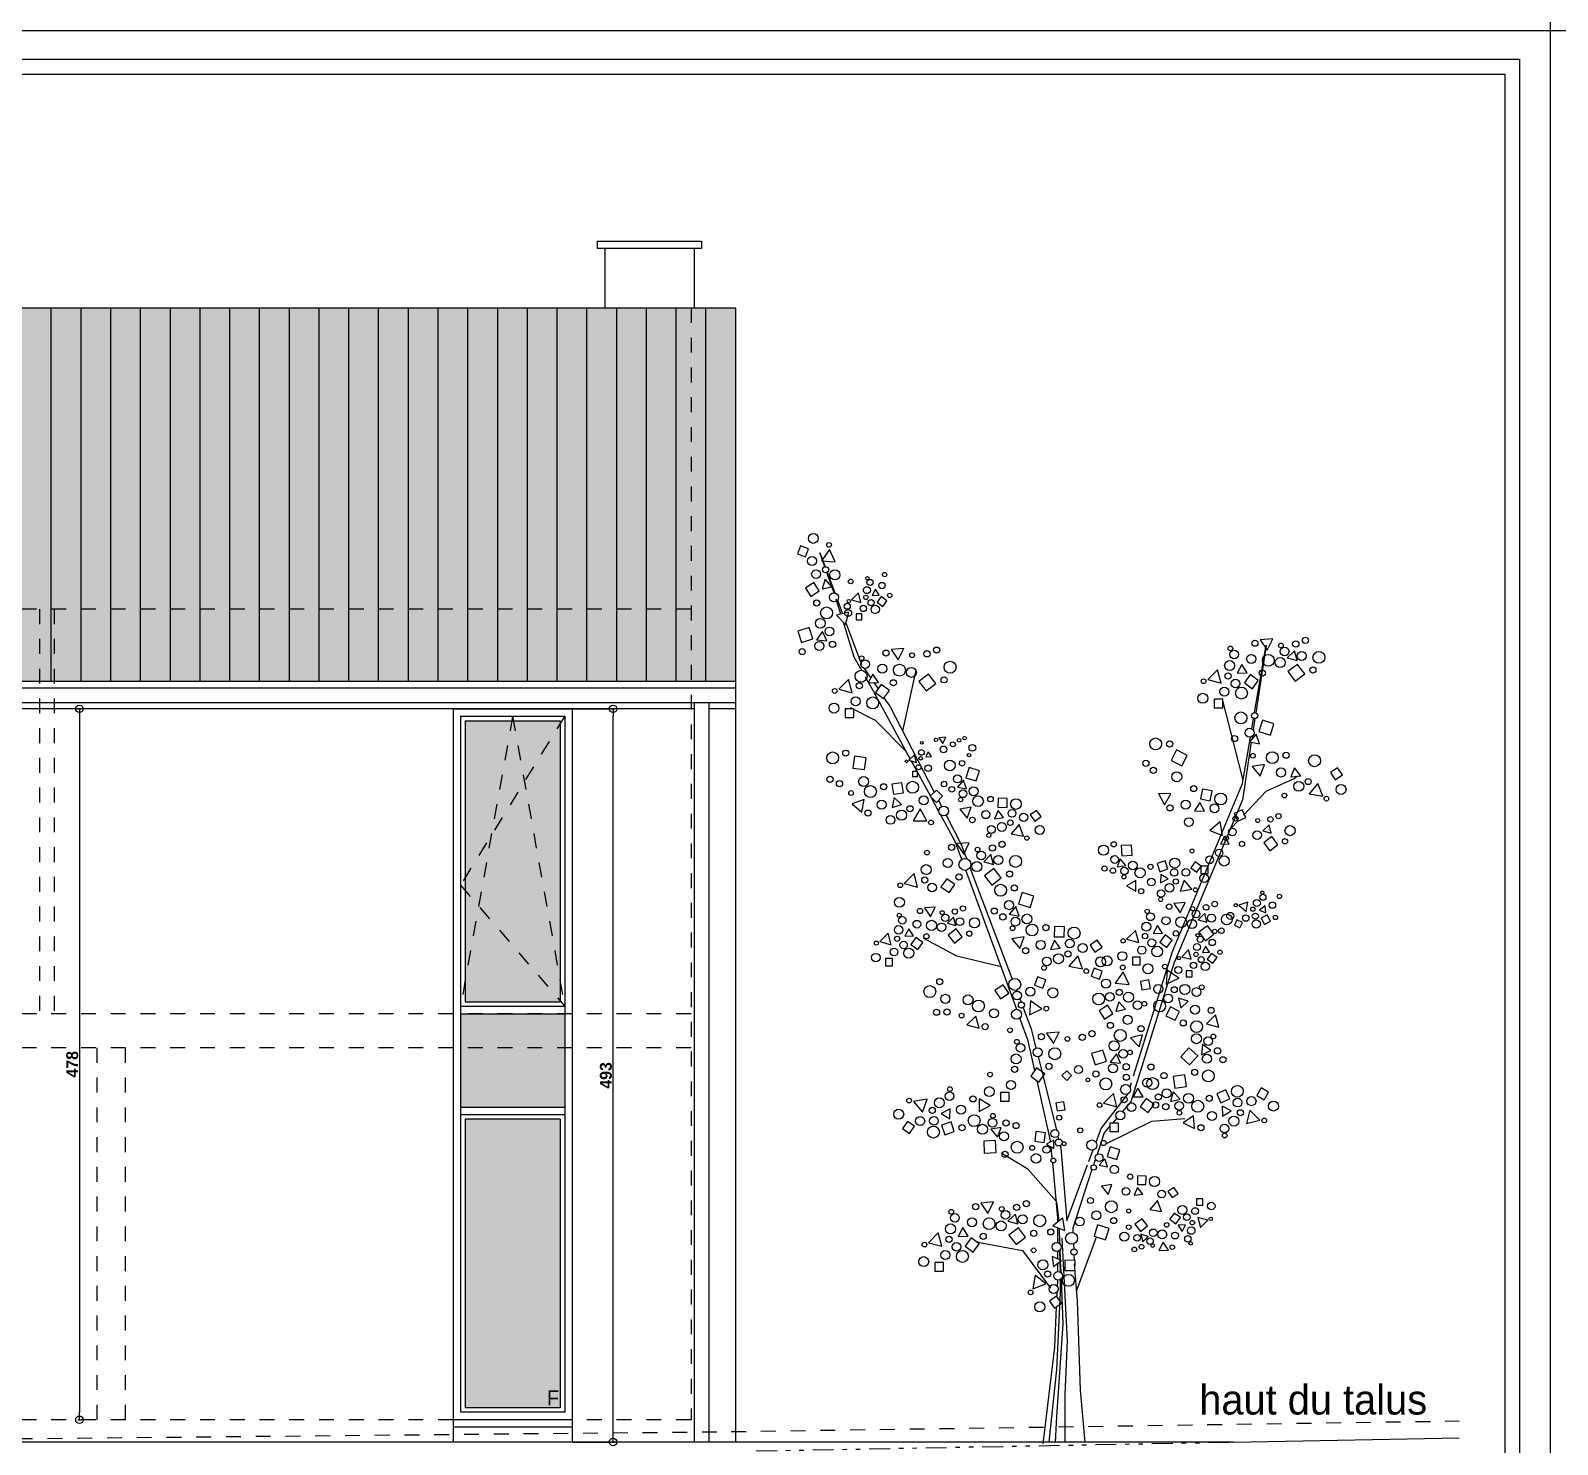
# Model space of a CAD drawing. Header units: millimetres. Extents: x -44462 to 306987, y -116160 to 12874.
# Drawn here: x -12039 to -11012, y -57859 to -56908 of the extents above; entities that cross this region are included whole.
import ezdxf

# ---------------------------------------------------------------- set-up
doc = ezdxf.new("R2010")
doc.units = ezdxf.units.MM
doc.header["$PDMODE"] = 35
doc.header["$PDSIZE"] = 10
doc.linetypes.add('DCAD_Phantom', pattern=[38, 14, -6, 3, -6, 3, -6])
doc.linetypes.add('TRAIT_4', pattern=[20, 10, -10])
for name, color, linetype in [('BLANC', 7, 'Continuous'), ('chassis fen.portes', 1, 'Continuous'), ('COTES', 1, 'Continuous'), ('COULEUR 8', 8, 'Continuous'), ('HACHURE', 8, 'Continuous'), ('piontillé', 115, 'TRAIT_4'), ('ROUGE', 1, 'Continuous'), ('TEXTE', 1, 'Continuous')]:
    doc.layers.add(name, color=color, linetype=linetype)
doc.styles.add('CENTURY GOTHIC', font='GOTHIC.TTF')
doc.styles.add('Century Gothic Gras', font='GOTHICB.TTF')
doc.dimstyles.new('1-50', dxfattribs={"dimtxt": 8, "dimasz": 5, "dimexe": 1.25, "dimexo": 0.625, "dimtad": 1, "dimdec": 0, "dimtxsty": 'Century Gothic Gras', "dimblk": 'ORIGIN', "dimcen": 5, "dimclrd": 8, "dimclre": 5, "dimclrt": 6, "dimadec": 0, "dimazin": 0, "dimtfac": 1, "dimtdec": 0, "dimtmove": 0, "dimatfit": 3, "dimfxl": 0, "dimarcsym": 0})

# ---------------------------------------------------------------- blocks, each defined once
blk = doc.blocks.new('ARB-EL~1')
at = {"layer": 'HACHURE'}
for p, q in [((-191, 602.9), (-193, 597.5)), ((-193, 597.5), (-187.6, 595.5)), ((-185.6, 600.9), (-191, 602.9)), ((-187.6, 595.5), (-185.6, 600.9)), ((-174.7, 588.7), (-178, 598)), ((-178, 598), (-174.5, 588.7)), ((-171.6, 600.4), (-177, 592.8)), ((-167.7, 592), (-171.6, 600.4)), ((-177, 592.8), (-167.7, 592)), ((-182.1, 578.1), (-187.7, 574.3)), ((-178.4, 572.5), (-182.1, 578.1)), ((-174.4, 580.3), (-176.5, 573.9)), ((-176.5, 573.9), (-169.9, 575.3)), ((-169.9, 575.3), (-174.4, 580.3)), ((-168.5, 571.2), (-173.3, 584.8)), ((-173.1, 584.9), (-168, 571.1)), ((-187.7, 574.3), (-184, 568.7)), ((-184, 568.7), (-178.4, 572.5)), ((-163.9, 556.8), (-167, 567)), ((-166.2, 566.4), (-162.7, 557.1)), ((-158.5, 558.2), (-166.8, 556.1)), ((-166.8, 556.1), (-160.8, 550)), ((-160.8, 550), (-158.5, 558.2)), ((-185.2, 547.9), (-192.8, 545.5)), ((-192.8, 545.5), (-190.4, 537.9)), ((-182.7, 540.3), (-185.2, 547.9)), ((-176.2, 545.3), (-180.2, 539.7)), ((-173.4, 539), (-176.2, 545.3)), ((-155, 528), (-162.2, 551.4)), ((-160.5, 551.1), (-150, 523)), ((-190.4, 537.9), (-182.7, 540.3)), ((-180.2, 539.7), (-173.4, 539)), ((-121.6, 533.8), (-130.1, 533.2)), ((-125.3, 526.1), (-121.6, 533.8)), ((114.2, 490.8), (122, 536)), ((122, 536), (115, 490.6)), ((-149.9, 519), (-155, 528)), ((-130.1, 533.2), (-125.3, 526.1)), ((-148.2, 520.4), (-143.8, 513.8)), ((-142, 505), (-147.4, 514.6)), ((-142.3, 516.6), (-145.5, 510.6)), ((-138.7, 510.9), (-142.3, 516.6)), ((-122.3, 478.2), (-113.2, 519.3)), ((-105, 516.5), (-111.4, 511.6)), ((-100.1, 510.2), (-105, 516.5)), ((-158.7, 513), (-165.3, 506.4)), ((-165.3, 506.4), (-156.3, 504)), ((-156.3, 504), (-158.7, 513)), ((-145.5, 510.6), (-138.7, 510.9)), ((-117.2, 459.5), (-142, 505)), ((-141.7, 510.8), (-138.9, 506.7)), ((-136.7, 509.6), (-140.7, 504.2)), ((-140.7, 504.2), (-135.3, 500.2)), ((-131.3, 505.6), (-136.7, 509.6)), ((-135.3, 500.2), (-131.3, 505.6)), ((-111.4, 511.6), (-106.5, 505.3)), ((-106.5, 505.3), (-100.1, 510.2)), ((-155.2, 493.1), (-161, 493.1)), ((-161, 493.1), (-161, 487.3)), ((-140.6, 485.3), (-157.5, 493.9)), ((-155.2, 487.3), (-155.2, 493.1)), ((-134.9, 500.7), (-131, 495)), ((-131, 495), (-101.1, 437.1)), ((106.4, 445.2), (92.8, 498.9)), ((-161, 487.3), (-155.2, 487.3)), ((-119.8, 464.2), (-140.6, 485.3)), ((112.3, 479.7), (113.5, 486.8)), ((114.4, 486.7), (113.2, 478.9)), ((119.5, 485.6), (117.1, 478)), ((127.2, 483.2), (119.5, 485.6)), ((124.8, 475.6), (127.2, 483.2)), ((-93.3, 474.2), (-98.1, 473.8)), ((-98.1, 473.8), (-95.4, 469.8)), ((-95.4, 469.8), (-93.3, 474.2)), ((106, 443), (111.4, 474.2)), ((115.2, 476.2), (110.7, 471)), ((112.6, 474.7), (112.3, 472.9)), ((117.4, 469.7), (115.2, 476.2)), ((117.1, 478), (124.8, 475.6)), ((-114.4, 462.3), (-118.2, 458.6)), ((-113, 457.2), (-114.4, 462.3)), ((-105.1, 464.4), (-106.8, 461)), ((-103, 461.1), (-105.1, 464.4)), ((61.8, 465.6), (58.1, 458.5)), ((68.9, 461.9), (61.8, 465.6)), ((65.2, 454.8), (68.9, 461.9)), ((112, 470.8), (106, 432)), ((110.7, 471), (117.4, 469.7)), ((-154.8, 461.3), (-155.9, 453.3)), ((-155.9, 453.3), (-147.9, 452.3)), ((-146.9, 460.3), (-154.8, 461.3)), ((-147.9, 452.3), (-146.9, 460.3)), ((-118.2, 458.6), (-113, 457.2)), ((-103.6, 434.6), (-116.5, 458.1)), ((-106.8, 461), (-103, 461.1)), ((58.1, 458.5), (65.2, 454.8)), ((120.9, 455.8), (112.5, 454.5)), ((112.5, 454.5), (117.9, 447.9)), ((117.9, 447.9), (120.9, 455.8)), ((141.1, 453.6), (138.5, 447.4)), ((145.2, 448.2), (141.1, 453.6)), ((169.9, 453.6), (165.1, 450.3)), ((173.2, 448.8), (169.9, 453.6)), ((-122.9, 443.5), (-129.6, 442.5)), ((-129.6, 442.5), (-128.6, 435.8)), ((-121.9, 436.8), (-122.9, 443.5)), ((-112.4, 451), (-115.7, 451)), ((-115.7, 451), (-115.7, 447.7)), ((-115.7, 447.7), (-112.4, 447.7)), ((-112.4, 447.7), (-112.4, 451)), ((59, 330), (106, 443)), ((140.5, 446.1), (121.8, 437.6)), ((138.5, 447.4), (145.2, 448.2)), ((140.5, 446.1), (142.7, 447.9)), ((156.8, 443.1), (150.8, 436)), ((160, 434.4), (156.8, 443.1)), ((165.1, 450.3), (168.4, 445.5)), ((168.4, 445.5), (173.2, 448.8)), ((-148.3, 432.2), (-156.3, 429.4)), ((-149.9, 423.8), (-148.3, 432.2)), ((-128, 433.5), (-129.5, 426.9)), ((-128.6, 435.8), (-121.9, 436.8)), ((-123.1, 428.9), (-128, 433.5)), ((-99.7, 438.5), (-103.8, 434.4)), ((-103.8, 434.4), (-99.7, 430.3)), ((-98.2, 424.5), (-103.2, 433.8)), ((-95.6, 434.4), (-99.7, 438.5)), ((-99.7, 430.3), (-95.6, 434.4)), ((-98.3, 431.7), (-96.2, 427.6)), ((49.5, 436.2), (53.6, 428.7)), ((58, 436), (49.5, 436.2)), ((53.6, 428.7), (58, 436)), ((106, 432), (60, 322)), ((79.1, 439.3), (77.8, 432.7)), ((77.8, 432.7), (84.4, 431.3)), ((85.7, 438), (79.1, 439.3)), ((84.4, 431.3), (85.7, 438)), ((121.8, 437.6), (106.7, 421.6)), ((150.8, 436), (160, 434.4)), ((-156.3, 429.4), (-149.9, 423.8)), ((-129.5, 426.9), (-123.1, 428.9)), ((-110.7, 425.9), (-115.4, 417.8)), ((-106.1, 417.8), (-110.7, 425.9)), ((-87, 404), (-96.7, 421.7)), ((-93.1, 421.6), (-83, 402)), ((77.4, 430.3), (73.8, 424.7)), ((73.8, 424.7), (80.5, 424.3)), ((80.5, 424.3), (77.4, 430.3)), ((105.8, 425.3), (100.5, 422.9)), ((100.5, 422.9), (103, 417.6)), ((108.2, 420.1), (105.8, 425.3)), ((-115.4, 417.8), (-106.1, 417.8)), ((91.1, 417.3), (84, 411.3)), ((84, 411.3), (92.7, 408.1)), ((92.7, 408.1), (91.1, 417.3)), ((103, 417.6), (98.5, 412.9)), ((103, 417.6), (108.2, 420.1)), ((124, 415.2), (119.8, 411.1)), ((119.8, 411.1), (125.4, 409.5)), ((125.4, 409.5), (124, 415.2)), ((-82.6, 392), (-87, 404)), ((-77.6, 403.2), (-86.1, 402.6)), ((-86.1, 402.6), (-81.3, 395.5)), ((-83, 402), (-79.4, 392.5)), ((-81.3, 395.5), (-77.6, 403.2)), ((94, 407.4), (91.3, 402.3)), ((91.3, 402.3), (97, 402.5)), ((97, 402.5), (94, 407.4)), ((125.7, 407.3), (120.3, 403.1)), ((120.3, 403.1), (124.5, 397.7)), ((124.5, 397.7), (129.9, 401.9)), ((129.9, 401.9), (125.7, 407.3)), ((-63, 395.2), (-67.9, 390.4)), ((-67.9, 390.4), (-61.3, 388.5)), ((-61.3, 388.5), (-63, 395.2)), ((-114.7, 382.4), (-121.3, 375.8)), ((-112.3, 373.4), (-114.7, 382.4)), ((-45.7, 291.1), (-79.9, 384.7)), ((-77.1, 386.5), (-48.7, 311.5)), ((-61, 385.9), (-67.3, 381)), ((-67.3, 381), (-62.4, 374.7)), ((-56.1, 379.6), (-61, 385.9)), ((83, 387.4), (78.1, 387.4)), ((78.1, 387.4), (78.1, 382.5)), ((78.1, 382.5), (83, 382.5)), ((83, 382.5), (83, 387.4)), ((-121.3, 375.8), (-112.3, 373.4)), ((-92.7, 379), (-96.7, 373.6)), ((-96.7, 373.6), (-91.2, 369.6)), ((-87.2, 375), (-92.7, 379)), ((-91.2, 369.6), (-87.2, 375)), ((-62.4, 374.7), (-56.1, 379.6)), ((-86, 326.8), (-108.1, 338.8)), ((32.9, 246.4), (59, 330)), ((-56.2, 319.8), (-86, 326.8)), ((60, 322), (31, 229)), ((-31.7, 312.9), (-33.7, 307.4)), ((-26.2, 310.9), (-31.7, 312.9)), ((-28.2, 305.4), (-26.2, 310.9)), ((-54.8, 307.6), (-60.5, 303.8)), ((-60.5, 303.8), (-56.7, 298.2)), ((-56.7, 298.2), (-51.1, 302)), ((-51.1, 302), (-54.8, 307.6)), ((-45.9, 304), (-45.6, 303.3)), ((-43.6, 298.1), (-42.8, 296)), ((-33.7, 307.4), (-28.2, 305.4)), ((-41.4, 292.2), (-36, 278)), ((-36.4, 296.8), (-37.2, 287.5)), ((-37.2, 287.5), (-28.7, 291.5)), ((-28.7, 291.5), (-36.4, 296.8)), ((-73.1, 286.6), (-79.2, 280.7)), ((-79.2, 280.7), (-71, 278.4)), ((-71, 278.4), (-73.1, 286.6)), ((-38, 270), (-43.6, 285.3)), ((-36, 278), (-32.8, 265.1)), ((-33.5, 250), (-38, 270)), ((-17.2, 275.8), (-25.7, 275.2)), ((-25.7, 275.2), (-20.9, 268.2)), ((-20.9, 268.2), (-17.2, 275.8)), ((-31.3, 259.2), (-19, 210.1)), ((-32.3, 251.7), (-36.3, 246.2)), ((-26.9, 247.7), (-32.3, 251.7)), ((-30.9, 242.2), (-26.9, 247.7)), ((-12, 249.9), (-15.3, 246.7)), ((-15.3, 246.7), (-12, 243.4)), ((-8.8, 246.7), (-12, 249.9)), ((-12, 243.4), (-8.8, 246.7)), ((-36.3, 246.2), (-30.9, 242.2)), ((-23, 203), (-32, 243)), ((30.5, 238.7), (31.5, 242)), ((35.7, 238.1), (32.5, 232.2)), ((39.3, 232.4), (35.7, 238.1)), ((-50.8, 235.2), (-56.6, 235.2)), ((-56.6, 235.2), (-56.6, 229.4)), ((-56.6, 229.4), (-50.8, 229.4)), ((-50.8, 229.4), (-50.8, 235.2)), ((-14, 228.9), (-19.3, 228.1)), ((-19.3, 228.1), (-18.5, 222.8)), ((-13.2, 223.6), (-14, 228.9)), ((11, 211), (29, 234)), ((19.3, 234.6), (12.7, 228)), ((12.7, 228), (21.7, 225.5)), ((21.7, 225.5), (19.3, 234.6)), ((31, 229), (25.4, 222.5)), ((29, 234), (29.1, 234.3)), ((32.5, 232.2), (39.3, 232.4)), ((41.3, 231.2), (37.3, 225.7)), ((46.7, 227.2), (41.3, 231.2)), ((42.7, 221.7), (46.7, 227.2)), ((-18.5, 222.8), (-13.2, 223.6)), ((14.3, 200.8), (45.1, 216)), ((21.5, 218), (18.7, 214.7)), ((37.3, 225.7), (42.7, 221.7)), ((45.1, 216), (67.2, 217.7)), ((-32.8, 208.9), (-33.6, 202.6)), ((-26.4, 208.1), (-32.8, 208.9)), ((-27.2, 201.7), (-26.4, 208.1)), ((-18, 205.8), (-17.5, 204)), ((7.6, 201.9), (11, 211)), ((13, 208), (8.3, 193.6)), ((17, 212.7), (13, 208)), ((22.8, 214.7), (17, 214.7)), ((17, 214.7), (17, 208.9)), ((17, 208.9), (22.8, 208.9)), ((22.8, 208.9), (22.8, 214.7)), ((-33.6, 202.6), (-27.2, 201.7)), ((-20.8, 203.1), (-25.6, 200.5)), ((-25.6, 200.5), (-20.8, 197.6)), ((-22.9, 201.9), (-23, 203)), ((-21.8, 191), (-22.6, 198.7)), ((-20.8, 197.6), (-20.8, 203.1)), ((-16.4, 199.6), (-16, 198)), ((-16, 198), (-12, 149)), ((2.8, 188.8), (5.7, 196.7)), ((17.2, 198.7), (15.1, 192.2)), ((23.7, 196.6), (17.2, 198.7)), ((21.6, 190.1), (23.7, 196.6)), ((-38.2, 183.7), (-55.3, 193.9)), ((-18, 151), (-21.5, 187.9)), ((-12, 149), (1.9, 186.5)), ((7.3, 190.6), (6, 186.6)), ((13.5, 190.7), (9.7, 186.3)), ((9.7, 186.3), (15.4, 185.2)), ((15.4, 185.2), (13.5, 190.7)), ((15.1, 192.2), (21.6, 190.1)), ((-19, 161.9), (-38.2, 183.7)), ((4.9, 183.4), (-8, 144)), ((35.5, 179.2), (35.4, 173.4)), ((41.3, 179), (35.5, 179.2)), ((41.1, 173.3), (41.3, 179)), ((18.3, 173.3), (11.2, 172.2)), ((11.2, 172.2), (15.8, 166.6)), ((15.8, 166.6), (18.3, 173.3)), ((35.5, 171.4), (33.3, 166.1)), ((33.3, 166.1), (39, 166.9)), ((35.4, 173.4), (41.1, 173.3)), ((39, 166.9), (35.5, 171.4)), ((59.9, 171.4), (55.9, 168.6)), ((55.9, 168.6), (58.7, 164.6)), ((58.7, 164.6), (62.8, 167.4)), ((62.8, 167.4), (59.9, 171.4)), ((-19, 161.3), (-17.3, 149)), ((48.9, 162.5), (43.8, 156.5)), ((43.8, 156.5), (51.6, 155.1)), ((51.6, 155.1), (48.9, 162.5)), ((-14.8, 150.8), (-21.4, 145.5)), ((-21.4, 145.5), (-13.4, 142.4)), ((-18, 148.2), (-18, 151)), ((-18, 134.4), (-18, 144.2)), ((-17.3, 149), (-17.3, 148.8)), ((-17.2, 143.9), (-17, 133.9)), ((-13.4, 142.4), (-14.8, 150.8)), ((-8, 144), (-7.9, 141.1)), ((8.7, 146.2), (6.4, 138.6)), ((16.4, 143.8), (8.7, 146.2)), ((14, 136.2), (16.4, 143.8)), ((-70.7, 134.3), (-72.9, 134.8)), ((-70.7, 134.3), (-41.7, 129)), ((-17.1, 137.2), (-16.9, 133.8)), ((-15.3, 137.2), (-11.7, 68.4)), ((-5.5, 101.6), (7.7, 137.6)), ((6.4, 138.6), (14, 136.2)), ((-41.7, 129), (-23, 103.6)), ((-15.7, 122.3), (-21.9, 124.9)), ((-21.9, 124.9), (-21, 118.2)), ((-18, 123.2), (-18, 128.5)), ((-16.9, 129.1), (-16.6, 114.5)), ((-16.7, 129.2), (-16.5, 122.6)), ((-7.6, 133.4), (-7.4, 130)), ((-7.2, 125.9), (-7.1, 122.2)), ((-21, 118.2), (-15.7, 122.3)), ((-18, 114.8), (-18, 120.5)), ((-16.4, 121.7), (-16.1, 114.2)), ((-13.3, 122.4), (-13.4, 115.6)), ((-13.4, 115.6), (-6.7, 115.5)), ((-6.5, 122.2), (-13.3, 122.4)), ((-7, 120), (-5, 95)), ((-6.7, 115.5), (-6.5, 122.2)), ((-33.2, 112.5), (-34.9, 103.3)), ((-34.9, 103.3), (-26.1, 106.5)), ((-26.1, 106.5), (-33.2, 112.5)), ((-18.3, 104.6), (-18.1, 109)), ((-16.5, 109.4), (-16.4, 100.7)), ((-15.9, 109.8), (-14.7, 79.7)), ((-19, 98.2), (-23.7, 94.9)), ((-23.7, 94.9), (-20.4, 90.1)), ((-20.4, 90.1), (-15.6, 93.5)), ((-15.6, 93.5), (-19, 98.2)), ((-16.4, 100.7), (-18.9, 49)), ((-18.6, 97.7), (-18.4, 101.3)), ((-5, 95), (-3, 35)), ((-20, 64), (-18.9, 91.2)), ((-14.7, 79.7), (-18.9, 17.3)), ((-28, -1), (-20, 64)), ((-11.7, 68.4), (-13.3, 32.2)), ((-18.9, 49), (-24, 0)), ((-13.3, 32.2), (-13.3, 0.2)), ((-3, 35), (0, 0)), ((-18.9, 17.3), (-19.8, 0))]:
    blk.add_line(p, q, dxfattribs=at)
for points in [[(-150.4, 564.8), (-152.1, 571.1), (-156.7, 566.5)], [(-138.1, 569.6), (-140.6, 573.6), (-142.8, 569.4)], [(-135.7, 562.1), (-132.9, 565.9), (-136.7, 568.7), (-139.5, 564.9)], [(-149.7, 557.1), (-153.7, 557.1), (-153.7, 553.1), (-149.7, 553.1)], [(122.7, 532.7), (126.4, 540.3), (117.9, 539.7)], [(141, 532.3), (136.1, 527.5), (142.7, 525.7)], [(91.7, 510.5), (89.3, 519.5), (82.7, 513)], [(109.3, 517.4), (105.7, 523.1), (102.5, 517.2)], [(112.7, 506.7), (116.7, 512.2), (111.3, 516.2), (107.3, 510.7)], [(141.5, 511.8), (147.9, 516.7), (143, 523.1), (136.6, 518.2)], [(92.8, 499.7), (87, 499.7), (87, 493.8), (92.8, 493.9)], [(-70.7, 451.6), (-77.6, 453.8), (-79.8, 446.9), (-72.9, 444.7)], [(-85.6, 440.6), (-79.5, 439.5), (-81.5, 445.3)], [(-52.1, 433), (-58.2, 433.1), (-58.3, 427.1), (-52.2, 426.9)], [(-76.4, 427), (-83.9, 425.7), (-79.1, 419.8)], [(-58.2, 424.9), (-60.6, 419.3), (-54.5, 420.1)], [(-36.6, 422), (-33.6, 417.7), (-29.3, 420.7), (-32.3, 424.9)], [(-44, 415.5), (-49.4, 409.1), (-41.2, 407.6)], [(31.5, 401.5), (24.6, 401.2), (25, 394.4), (31.8, 394.7)], [(21.8, 387), (27.6, 387.9), (23.9, 392.4)], [(54, 391), (48.6, 389.2), (50.4, 383.7), (55.8, 385.6)], [(71.3, 386.2), (75.4, 383.4), (78.2, 387.4), (74.2, 390.3)], [(51.2, 381.9), (50.9, 376.2), (56, 378.8)], [(-34.3, 367.3), (-42, 369.7), (-44.4, 362.1), (-36.7, 359.7)], [(34.4, 377.8), (28.1, 374.3), (34.3, 370.6)], [(66.8, 378.1), (64.1, 370.7), (71.9, 372)], [(-103.7, 353.4), (-100.5, 359.9), (-107.7, 359.4)], [(-50.8, 355.1), (-44.1, 353.8), (-46.3, 360.3)], [(64.2, 356), (67.6, 362.9), (59.9, 362.4)], [(108.6, 356.9), (109.7, 363.3), (103.6, 361.1)], [(121.7, 356), (121.2, 360.7), (117.4, 357.9)], [(-88.1, 353.1), (-92.3, 349.1), (-86.7, 347.5)], [(80.7, 355.7), (76.3, 351.4), (82.2, 349.7)], [(106, 349.6), (102.3, 351.4), (100.6, 347.7), (104.3, 346)], [(120.8, 348.2), (124.9, 350.5), (122.6, 354.6), (118.5, 352.4)], [(-130, 334.6), (-132.1, 342.3), (-137.7, 336.7)], [(-115.1, 340.5), (-118.1, 345.3), (-120.8, 340.3)], [(-112.2, 331.4), (-108.8, 336), (-113.4, 339.4), (-116.8, 334.8)], [(-87.6, 335.7), (-82.3, 339.9), (-86.4, 345.3), (-91.8, 341.1)], [(-40.6, 339.9), (-49, 338.5), (-43.6, 332)], [(-13.6, 346.6), (-20.4, 346.8), (-20.5, 340), (-13.8, 339.9)], [(36.3, 336.1), (34.2, 344.2), (28.2, 338.3)], [(52.2, 342.3), (48.9, 347.5), (46.1, 342.1)], [(55.3, 332.7), (58.8, 337.6), (54, 341.2), (50.4, 336.3)], [(81.2, 337.3), (86.9, 341.7), (82.5, 347.4), (76.8, 343)], [(-20.4, 337.7), (-23, 331.4), (-16.4, 332.3)], [(3.6, 334.3), (6.9, 329.6), (11.7, 332.9), (8.3, 337.7)], [(71.5, 324.8), (69.8, 331.1), (65.2, 326.4)], [(83.8, 329.6), (81.3, 333.6), (79.1, 329.4)], [(86.2, 322.1), (89, 325.9), (85.2, 328.7), (82.4, 324.9)], [(-129.1, 325.4), (-134, 325.4), (-134, 320.4), (-129.1, 320.4)], [(-4.7, 327.2), (-10.7, 320.1), (-1.5, 318.4)], [(9.9, 311.4), (11.8, 316.8), (6.4, 318.8), (4.4, 313.4)], [(37.3, 326.3), (32.1, 326.3), (32.1, 321.1), (37.3, 321.1)], [(20.5, 308.7), (29.8, 307.9), (25.8, 316.3)], [(44.2, 305.2), (43.2, 310.9), (37.5, 309.9), (38.5, 304.2)], [(54.7, 308.1), (63.2, 312.1), (55.5, 317.4)], [(72.2, 317.1), (68.2, 317.1), (68.2, 313.1), (72.2, 313.1)], [(64.6, 292), (69.5, 296.6), (63.1, 298.6)], [(9.7, 290.2), (13.4, 284.6), (19, 288.4), (15.3, 294)], [(20.9, 289.8), (27.5, 291.2), (23, 296.2)], [(54.6, 286.8), (60.7, 283.8), (63.7, 289.8), (57.6, 292.8)], [(81.9, 281.5), (90.1, 279.1), (88, 287.4)], [(30.7, 272), (36.6, 265.9), (38.9, 274.1)], [(84.7, 263.4), (79.2, 267.4), (78.4, 260.6)], [(4.6, 261.4), (7, 253.8), (14.7, 256.2), (12.2, 263.8)], [(24.1, 254.9), (21.3, 261.2), (17.2, 255.6)], [(64.6, 259.3), (70.5, 253.9), (76, 259.8), (70, 265.2)], [(67.3, 247.1), (59.4, 246), (60.5, 238.1), (68.4, 239.2)], [(94.8, 237.1), (88.7, 234.4), (91.4, 228.2), (97.6, 230.9)], [(115.6, 233.2), (120.7, 230.3), (123.6, 235.4), (118.5, 238.3)], [(-109.1, 222), (-105.9, 230.8), (-115.1, 229.2)], [(-71, 222.4), (-63.6, 226.5), (-70.9, 230.9)], [(57.6, 229.1), (64.2, 230.7), (59.4, 235.7)], [(92.5, 226.1), (92.7, 219.4), (98.4, 223)], [(-114.5, 212.5), (-119.2, 215.8), (-122.5, 211.1), (-117.8, 207.7)], [(-90.7, 217.6), (-90.4, 224.3), (-96.4, 221.2)], [(73.2, 219.6), (66.2, 214.8), (73.9, 211.1)], [(111.1, 223.3), (108.7, 214.3), (117.7, 216.7)], [(-94.1, 206.8), (-87.7, 209), (-89.8, 215.4), (-96.2, 213.2)], [(-56.2, 211.6), (-63, 210.5), (-58.7, 205.2)], [(-67.5, 194.5), (-59.5, 194.8), (-59.9, 202.9), (-67.9, 202.5)], [(-65, 153.9), (-61.3, 161.6), (-69.7, 160.9)], [(60.2, 154.1), (57.2, 150), (61.3, 147), (64.3, 151.1)], [(75.1, 159.4), (79.5, 159.4), (79.5, 163.7), (75.1, 163.7)], [(-78.4, 138.7), (-82, 144.4), (-85.1, 138.4)], [(-46.6, 153.5), (-51.6, 148.8), (-45, 146.9)], [(-46.1, 133), (-39.8, 137.9), (-44.6, 144.3), (-51, 139.4)], [(38.6, 150.3), (33.8, 146.6), (37.5, 141.8), (42.2, 145.5)], [(62.8, 146), (65.5, 141.8), (67.8, 146.2)], [(76, 151.2), (77.8, 144.5), (82.7, 149.4)], [(-96, 131.8), (-98.4, 140.8), (-105, 134.2)], [(-74.9, 127.9), (-70.9, 133.4), (-76.4, 137.4), (-80.4, 131.9)], [(39, 134.9), (42.7, 138.5), (37.7, 139.9)], [(52.7, 134.6), (49.9, 128.9), (56.3, 129.3)], [(-94.9, 120.9), (-100.7, 120.9), (-100.7, 115.1), (-94.9, 115.1)]]:
    blk.add_lwpolyline(points, close=True, dxfattribs=at)
for centre, radius in [((-182.4, 607.8), 3.35), ((-183.2, 592.6), 3.04), ((-171.8, 603.4), 1.58), ((-180.6, 583.7), 2.92), ((-174.2, 586.7), 2.06), ((-167.9, 583.3), 3.35), ((-157.3, 578.9), 1.58), ((-146.4, 573), 2.35), ((-146, 581), 1.11), ((-144.3, 578.2), 2.04), ((-136.2, 576.1), 2.13), ((-134.5, 583.5), 1.44), ((-180.1, 564.4), 2.06), ((-168.6, 568.2), 3.04), ((-158.6, 565.6), 1.11), ((-147.1, 568.1), 1.44), ((-143.6, 564.6), 2.04), ((-131, 569.5), 1.44), ((-173.5, 557.7), 4), ((-159.6, 562.2), 2.06), ((-159, 557.6), 2.35), ((-148.8, 560.7), 2.13), ((-140.8, 560), 2.8), ((-177.7, 550.7), 3.35), ((-171.6, 545.3), 2.92), ((-189.9, 531.7), 2.06), ((-178.4, 535.5), 3.04), ((-169.5, 536.6), 2.12), ((-99.5, 532.7), 2.06), ((97.9, 533.8), 1.58), ((114.4, 537.3), 2.06), ((131.9, 535.8), 1.58), ((134.4, 531.8), 2.92), ((141.9, 536.8), 2.12), ((148.4, 539.3), 2.06), ((-150, 527.2), 1.58), ((-147.5, 523.2), 2.92), ((-133.5, 530.7), 2.06), ((-116, 529.2), 1.58), ((-106, 530.2), 2.12), ((-90.5, 521.2), 4), ((97.4, 522.3), 3.35), ((100.4, 529.8), 2.92), ((111.9, 526.8), 3.04), ((123.4, 525.8), 4), ((131.4, 524.3), 3.35), ((145.9, 528.8), 3.04), ((157.4, 527.8), 4), ((-150.3, 515.1), 4), ((-136, 520.2), 3.04), ((-124.5, 519.2), 4), ((-116.5, 517.7), 3.35), ((-94.5, 512.7), 2.06), ((79.9, 511.8), 1.58), ((96.4, 515.3), 2.06), ((101.4, 510.3), 2.92), ((119.4, 517.3), 2.06), ((153.4, 519.3), 2.06), ((-168, 505.2), 1.58), ((-151.5, 508.7), 2.06), ((-128.6, 510.7), 2.06), ((79.4, 500.3), 3.35), ((93.9, 504.8), 3.04), ((105.4, 503.8), 4), ((-168.5, 493.7), 3.35), ((-154, 498.2), 3.04), ((-142.5, 497.2), 4), ((105, 487.1), 4), ((114.2, 488.7), 2.06), ((-100, 472.4), 1.18), ((-84.4, 472.1), 1.21), ((-80.7, 473.5), 1.18), ((47.7, 469.6), 4), ((100.7, 473.2), 2.06), ((110.8, 477.1), 3.04), ((-169.4, 460.2), 4), ((-160.6, 463.4), 2.06), ((-109.7, 463.9), 1.91), ((-109.5, 470.4), 0.901), ((-94.9, 465.9), 2.28), ((-88.6, 469.3), 1.66), ((-77.8, 462.1), 1.18), ((-75.5, 467), 2.28), ((57.1, 469.6), 2.06), ((113.1, 461.7), 1.58), ((126.1, 460.4), 4), ((135.4, 462), 2.06), ((154.5, 458.3), 4), ((-119.7, 457.9), 0.901), ((-111.7, 453.9), 1.73), ((-110.3, 459.9), 1.18), ((-105.2, 453.3), 2.28), ((-90.7, 455.1), 3.6), ((-82.4, 456.6), 1.86), ((41.1, 456.6), 2.06), ((46.1, 451.8), 2.12), ((131.9, 450.4), 3.04), ((-171.2, 445.8), 2.06), ((-164.8, 442.9), 2.12), ((-148.6, 444.3), 3.35), ((-144, 437.6), 4), ((-135.1, 440.8), 2.06), ((-115.7, 440.5), 4), ((-94.5, 442.6), 1.86), ((-85.5, 446.1), 2.74), ((61.9, 447.5), 3.35), ((73.3, 439.6), 2.06), ((143.9, 441.1), 3.35), ((150.2, 444.3), 2.06), ((172.3, 439), 3.35), ((-157, 436.6), 1.58), ((-136.5, 428.8), 3.04), ((-108.2, 431.6), 3.04), ((-89.3, 439.1), 1.91), ((-83.4, 432.2), 1.42), ((-81.8, 436.1), 2.62), ((-74.7, 437.8), 3.02), ((-71.7, 431.1), 3.6), ((-63.3, 432.5), 1.86), ((-46.2, 429.2), 3.6), ((67.9, 428.8), 3.04), ((91.4, 432.6), 4), ((134.2, 434.9), 1.58), ((162.5, 432.8), 1.58), ((-145.7, 423.1), 2.06), ((-130.5, 418.5), 2.92), ((-123.1, 421.7), 3.35), ((-117.4, 426), 2.06), ((-94.8, 424.5), 3.35), ((-66.5, 422.1), 2.74), ((-48.9, 422.9), 2.62), ((-41, 420.2), 2.74), ((57.3, 426.6), 2.06), ((87.2, 426.3), 2.92), ((101.4, 419.4), 1.75), ((130.3, 421.1), 1.75), ((-103.3, 416.8), 1.58), ((-75.5, 418.5), 1.86), ((-62.7, 412.1), 2.62), ((-55.7, 413.7), 3.02), ((-50, 416.6), 1.86), ((-30.2, 411.8), 3.02), ((70, 417.1), 2.92), ((99.3, 410.4), 2.59), ((115.9, 408.3), 2.85), ((116.3, 418.1), 1.34), ((124.8, 418.9), 1.8), ((138, 411.3), 3.4), ((-89.5, 400.1), 2.06), ((-64.4, 408.2), 1.42), ((-62, 399.6), 2.12), ((-55.5, 402.1), 2.06), ((-38.9, 406.3), 1.42), ((12.6, 398.2), 3.4), ((19.5, 402.1), 1.75), ((95, 406.2), 1.58), ((105.7, 402.4), 1.75), ((134.6, 404.1), 1.75), ((-106, 396.6), 1.58), ((-92, 389.6), 3.04), ((-80.5, 388.6), 4), ((-72.5, 387.1), 3.35), ((-72, 398.6), 1.58), ((-69.5, 394.6), 2.92), ((-58, 391.6), 3.04), ((-46.5, 390.6), 4), ((20.1, 391.9), 2.59), ((32.4, 387.9), 2.85), ((60.5, 389.5), 3.4), ((72.1, 397.7), 1.34), ((84, 391.7), 2.59), ((90.4, 396.4), 2.48), ((93.8, 390.9), 3.4), ((-106.5, 385.1), 3.35), ((-107.5, 378.1), 2.06), ((-84.5, 380.1), 2.06), ((-50.5, 382.1), 2.06), ((13.3, 385.8), 1.75), ((19, 384.4), 1.8), ((26.7, 384.2), 2.48), ((26.4, 380.2), 1.34), ((37.2, 383), 3.4), ((44.2, 387), 1.75), ((60.1, 383.1), 2.48), ((68, 383.2), 2.59), ((80.3, 379.3), 2.85), ((-124, 374.6), 1.58), ((-102.5, 373.1), 2.92), ((-56.5, 371.2), 4), ((-47.3, 372.8), 2.06), ((37.9, 370.6), 1.75), ((44.8, 376.7), 2.59), ((51.3, 369), 2.48), ((57, 372.8), 2.85), ((61.2, 377.1), 1.75), ((74.4, 371.5), 1.34), ((119.4, 369.7), 1.11), ((-124.5, 363.1), 3.35), ((-81.8, 359), 1.75), ((-60.8, 357.2), 2.06), ((-50.8, 361.2), 3.04), ((51.1, 365), 1.34), ((56.8, 360.2), 1.86), ((72.6, 358.8), 1.42), ((81.6, 359.7), 1.91), ((87.4, 362), 1.86), ((101.5, 361.1), 1.11), ((113, 358.5), 1.44), ((115.7, 362.6), 2.35), ((119.8, 366.5), 2.04), ((126.2, 361.2), 2.13), ((130.9, 367.1), 1.44), ((-124.7, 354.4), 1.34), ((-122.6, 351), 2.48), ((-112.8, 348.4), 2.59), ((-110.7, 357.3), 1.75), ((-103, 347.6), 3.4), ((-96.2, 346.3), 2.85), ((-95.8, 356.1), 1.34), ((-93.7, 352.7), 2.48), ((-87.3, 356.9), 1.8), ((-83.9, 350.1), 2.59), ((-74.1, 349.3), 3.4), ((-55, 353.3), 2.12), ((-46.6, 350.1), 2.92), ((-38.8, 351.9), 3.35), ((41.5, 346.7), 3.02), ((42, 357), 1.42), ((44.2, 353.4), 2.62), ((54.6, 350.7), 2.74), ((64.9, 349.8), 3.6), ((72.1, 348.5), 3.02), ((74.8, 355.2), 2.62), ((85.2, 352.5), 2.74), ((95.5, 351.6), 3.6), ((97.8, 354), 2.35), ((108.3, 352.5), 2.13), ((115.3, 348.5), 2.8), ((114.7, 353.8), 2.04), ((128.2, 352.9), 1.44), ((-125.1, 344.6), 2.85), ((-126, 338.6), 1.75), ((-106.4, 340.3), 1.75), ((-77.5, 342), 1.75), ((-48.5, 345.7), 1.58), ((-35.4, 344.5), 4), ((-26.1, 346.1), 2.06), ((-7.1, 342.4), 4), ((40.6, 340.4), 1.86), ((61.3, 342.2), 1.86), ((75.9, 341), 1.11), ((77.6, 338.2), 2.04), ((87.4, 343.5), 1.44), ((91.9, 344), 1.86), ((-140.4, 325.9), 2.85), ((-140, 335.7), 1.34), ((-128.1, 329.7), 2.59), ((-121.7, 334.4), 2.48), ((-118.3, 328.9), 3.4), ((-39.7, 330.5), 2.06), ((-29.6, 334.5), 3.04), ((-17.6, 325.2), 3.35), ((-11.3, 328.4), 2.06), ((-10.1, 335.4), 2.92), ((-1.3, 332.4), 3.04), ((25.3, 326.9), 3.02), ((25.8, 337.2), 1.42), ((38.4, 330.9), 2.74), ((45.1, 335.9), 2.62), ((48.7, 330), 3.6), ((75.5, 333), 2.35), ((74.8, 328.1), 1.44), ((85.7, 336.1), 2.13), ((90.9, 329.5), 1.44), ((-27.3, 319), 1.58), ((-25.5, 323.4), 2.92), ((1, 316.9), 1.58), ((10.7, 323.1), 3.35), ((15, 323.7), 3.35), ((25.6, 319.3), 1.58), ((42.5, 318.4), 3.35), ((53.9, 319.9), 1.58), ((62.9, 317.6), 2.35), ((63.3, 325.6), 1.11), ((73.1, 320.7), 2.13), ((78.3, 324.6), 2.04), ((81.1, 320), 2.8), ((-97.4, 309.7), 2.06), ((-47, 307.9), 4), ((14.3, 308.5), 3.04), ((49.4, 304.9), 3.04), ((-104.1, 303.1), 4), ((-93.6, 298.2), 3.04), ((-78.4, 297.5), 3.35), ((-45.5, 300.4), 2.92), ((-36.5, 303), 3.04), ((-21.4, 302.3), 3.35), ((9.4, 298.1), 4), ((16.9, 299.6), 2.92), ((23.3, 302.6), 2.06), ((29.5, 299.3), 3.35), ((56.1, 298.5), 2.92), ((60.2, 304.3), 2.06), ((67.3, 304.5), 3.35), ((75.2, 302.8), 2.92), ((78.7, 306), 1.58), ((-99.6, 289.2), 2.06), ((-92.6, 289.4), 2.12), ((-82.8, 286.9), 1.58), ((-71.4, 293.4), 4), ((-61, 288.5), 3.04), ((-45.8, 287.8), 3.35), ((-42.5, 294), 2.06), ((-25.8, 291.6), 1.58), ((35.5, 293.9), 2.92), ((40.1, 294.9), 1.58), ((50.4, 293.4), 4), ((74.2, 291), 3.04), ((85, 290.4), 2.06), ((-66.9, 279.5), 2.06), ((-50.2, 277.1), 1.58), ((17.3, 280.3), 2.06), ((23.9, 273.6), 4), ((28.8, 284.1), 3.04), ((37.8, 278.2), 2.06), ((66.2, 282), 2.06), ((75.2, 279.5), 4), ((-45.6, 269.3), 1.58), ((-43.1, 265.3), 2.92), ((-29.1, 272.8), 2.06), ((-11.6, 271.3), 1.58), ((-1.6, 272.3), 2.12), ((4.9, 274.8), 2.06), ((19.8, 266.6), 3.35), ((75.1, 271.4), 3.35), ((83, 269.7), 2.92), ((86.5, 272.9), 1.58), ((-46.1, 257.8), 3.35), ((-31.6, 262.3), 3.04), ((-20.1, 261.3), 4), ((25.8, 261.2), 2.92), ((30.4, 262.2), 1.58), ((82.1, 257.9), 3.04), ((89.3, 263.2), 2.12), ((92.9, 257.2), 2.06), ((-63.6, 247.3), 1.58), ((-47.1, 250.8), 2.06), ((-24.1, 252.8), 2.06), ((-4.2, 250.6), 2.68), ((7.5, 247.7), 2.06), ((19, 251.5), 3.04), ((27.9, 252.5), 2.12), ((28, 245.5), 2.06), ((44.5, 252.3), 2.06), ((53.3, 246.6), 2.06), ((74, 248.8), 2.06), ((83.1, 246.4), 4), ((-90.6, 237.5), 1.58), ((-64.1, 235.8), 3.35), ((-49.6, 240.3), 3.04), ((2.1, 243.8), 1.26), ((14.2, 241), 4), ((27.5, 237.3), 3.35), ((42, 241.8), 3.04), ((45.6, 241.2), 4), ((55, 234.6), 3.04), ((102.6, 236), 4), ((-118, 229.8), 1.58), ((-97.7, 228.3), 3.35), ((-90.9, 232.7), 2.92), ((-83.2, 223.7), 3.04), ((-75.1, 230.9), 2.06), ((10, 226.8), 1.58), ((26.5, 230.3), 2.06), ((31.5, 225.3), 2.92), ((47.6, 226.8), 2.06), ((49.5, 232.3), 2.06), ((54.5, 225.7), 2.12), ((63.5, 226.3), 2.92), ((69.8, 231.3), 3.35), ((76, 226), 4), ((83.7, 231.3), 2.06), ((102.8, 228.4), 2.92), ((112.1, 229.4), 3.04), ((126.9, 226.1), 3.35), ((-125, 220.6), 3.35), ((-110.6, 216), 3.04), ((-102.5, 223.2), 2.06), ((-101.3, 216.2), 2.92), ((-74.3, 216.3), 4), ((-61.9, 214.9), 2.92), ((-61.7, 219.6), 1.58), ((-52.9, 214.7), 2.12), ((-17.2, 218.3), 1.65), ((24, 219.8), 3.04), ((63.7, 221.6), 1.58), ((85.5, 219.4), 3.04), ((100.3, 216), 3.35), ((104.7, 221.6), 2.06), ((120.7, 216.4), 1.58), ((-101.7, 208.6), 4), ((-82.5, 211.6), 2.06), ((-68.7, 210.5), 3.35), ((-54.2, 205.8), 3.04), ((-46.1, 213), 2.06), ((-20, 207.6), 2.68), ((-3, 209.8), 1.65), ((78.1, 211.5), 2.06), ((93.9, 211), 2.92), ((94.1, 206.3), 1.58), ((-53.5, 193.7), 2.06), ((-45.4, 198.4), 4), ((-35.3, 198), 1.65), ((-25.7, 196.8), 2.43), ((-17.5, 201.6), 2.33), ((-13.8, 200.8), 1.26), ((4.8, 199.9), 3.4), ((12.7, 201.3), 1.75), ((-32.7, 190.9), 3.2), ((-21.1, 189.5), 1.65), ((6.1, 184.8), 1.8), ((9.7, 191.4), 2.59), ((19.9, 183.5), 2.85), ((30.6, 178.6), 1.75), ((46.9, 175.4), 3.4), ((3.9, 162.6), 2.06), ((27.7, 168.7), 2.59), ((51.8, 166.9), 2.59), ((-89.7, 155), 1.58), ((-73.2, 158.5), 2.06), ((-55.7, 157), 1.58), ((-53.2, 153), 2.92), ((-45.7, 158), 2.12), ((-39.2, 160.5), 2.06), ((7.9, 152.6), 3.04), ((17.9, 158.4), 4), ((29.6, 155.6), 1.34), ((65.6, 156.3), 3), ((74.2, 155.5), 2.28), ((85.1, 158.9), 2.52), ((-90.2, 143.5), 3.35), ((-87.2, 151), 2.92), ((-75.7, 148), 3.04), ((-64.2, 147), 4), ((-56.2, 145.5), 3.35), ((-41.7, 150), 3.04), ((-30.2, 149), 4), ((-3.2, 148.4), 2.92), ((19.5, 149.1), 2.06), ((29.6, 144.7), 1.55), ((55.1, 146.2), 1.55), ((68.6, 151.4), 2.19), ((71.6, 142.4), 2.52), ((72.4, 147.7), 1.55), ((84.7, 150.3), 1.19), ((-107.7, 133), 1.58), ((-91.2, 136.5), 2.06), ((-86.2, 131.5), 2.92), ((-68.2, 138.5), 2.06), ((-34.2, 140.5), 2.06), ((-22.8, 141.5), 2.06), ((-18.8, 131.4), 3.04), ((-8.8, 137.2), 4), ((26.6, 138.3), 3), ((35.2, 137.5), 2.28), ((43.9, 135.3), 2.19), ((46.1, 140.9), 2.52), ((45.7, 132.3), 1.19), ((52.1, 139.8), 3), ((60.7, 139), 2.28), ((69.4, 136.8), 2.19), ((71.2, 133.8), 1.19), ((-108.2, 121.5), 3.35), ((-93.7, 126), 3.04), ((-82.2, 125), 4), ((-34.3, 129.1), 1.58), ((-7.2, 128), 2.06), ((33.4, 129.7), 1.55), ((38.2, 131.5), 1.59), ((58.9, 131.2), 1.55), ((-28.1, 119.4), 3.35), ((-24.9, 113.1), 2.06), ((-17.9, 111.9), 2.92), ((-20.9, 103.1), 3.04), ((-10.9, 108.9), 4), ((-36.4, 100.8), 1.58), ((-30.2, 91.1), 3.35)]:
    blk.add_circle(centre, radius, dxfattribs=at)
blk = doc.blocks.new('_Origin')
at = {"color": 0, "linetype": 'Continuous', "lineweight": -2}
blk.add_line((0, 0), (-1, 0), dxfattribs=at)
blk.add_circle((0, 0), 0.5, dxfattribs=at)
blk = doc.blocks.new('*D400')
at = {"layer": 'COTES', "color": 5, "lineweight": -2}
for p, q in [((-11673.9, -57364.2), (-11645.8, -57364.2)), ((-11673.9, -57857.2), (-11645.8, -57857.2))]:
    blk.add_line(p, q, dxfattribs=at)
at = {"layer": 'COTES', "color": 8, "lineweight": -2}
blk.add_line((-11647, -57852.2), (-11647, -57369.2), dxfattribs=at)
at = {"layer": 'Defpoints', "color": 0}
for p in [(-11674.5, -57364.2), (-11647, -57364.2), (-11674.5, -57857.2)]:
    blk.add_point(p, dxfattribs=at)
at = {"layer": 'COTES', "color": 8, "lineweight": -2, "xscale": 5, "yscale": 5, "zscale": 5}
for p, rotation in [((-11647, -57364.2), 90), ((-11647, -57857.2), 270)]:
    blk.add_blockref('_Origin', p, dxfattribs=dict(at, rotation=rotation))
at = {"layer": 'COTES', "color": 6, "insert": (-11651.8, -57610.7), "char_height": 8, "attachment_point": 5, "rotation": 90, "style": 'Century Gothic Gras'}
blk.add_mtext('493', dxfattribs=at)
blk = doc.blocks.new('*D306')
at = {"layer": 'COULEUR 8', "color": 5, "lineweight": -2}
for p, q in [((-12006.8, -57364.2), (-12004.4, -57364.2)), ((-12006.8, -57842.2), (-12004.4, -57842.2))]:
    blk.add_line(p, q, dxfattribs=at)
at = {"layer": 'COULEUR 8', "color": 8, "lineweight": -2}
blk.add_line((-12005.7, -57369.2), (-12005.7, -57837.2), dxfattribs=at)
at = {"layer": 'Defpoints', "color": 0}
for p in [(-12007.4, -57364.2), (-12007.4, -57842.2), (-12005.7, -57842.2)]:
    blk.add_point(p, dxfattribs=at)
at = {"layer": 'COULEUR 8', "color": 8, "lineweight": -2, "xscale": 5, "yscale": 5, "zscale": 5}
for p, rotation in [((-12005.7, -57364.2), 90), ((-12005.7, -57842.2), 270)]:
    blk.add_blockref('_Origin', p, dxfattribs=dict(at, rotation=rotation))
at = {"layer": 'COULEUR 8', "color": 6, "insert": (-12010.5, -57603.2), "char_height": 8, "attachment_point": 5, "rotation": 90, "style": 'Century Gothic Gras'}
blk.add_mtext('478', dxfattribs=at)
blk = doc.blocks.new('PETIT CARTOUCHE_HOR')
at = {"color": 1}
for p, q in [((-2100, 1485), (0, 1485)), ((-2100, 1485), (-2100, 10)), ((0, 1485), (0, 0))]:
    blk.add_line(p, q, dxfattribs=at)
at = {"layer": 'chassis fen.portes', "color": 2, "linetype": 'Continuous'}
for p, q in [((-2081.3, 1465.7), (-20.5, 1465.7)), ((-20.5, 1465.7), (-20.5, 412.5))]:
    blk.add_line(p, q, dxfattribs=at)
at = {"layer": 'chassis fen.portes', "color": 5, "linetype": 'Continuous'}
for p, q in [((-2071.3, 1455.7), (-30.5, 1455.7)), ((-30.5, 1455.7), (-30.5, 422.5))]:
    blk.add_line(p, q, dxfattribs=at)
at = {"layer": 'chassis fen.portes', "color": 1, "linetype": 'Continuous'}
for p, q in [((-2100, 1420), (-2100, 0)), ((-2100, 0), (-86.3, 0))]:
    blk.add_line(p, q, dxfattribs=at)
at = {"style": 'CENTURY GOTHIC'}
for tag, p, height in [('DATE', (-210.2, 171.4), 20), ('DOSSIERN°', (-210.2, 111.5), 20), ('COMMENTAIRE', (-210.2, 95.4), 12), ('COMMENTAIRESUITE', (-210.2, 79.7), 12), ('FEUILLEN°', (-222, 32.7), 20), ('TOTALFEUILLES', (-181.6, 32.7), 20), ('ÉCH.', (-103.2, 32.7), 12)]:
    blk.add_attdef(tag, p, '', height=height, dxfattribs=at)

msp = doc.modelspace()

# ---------------------------------------------------------------- hatches: boundary and pattern name
at = {"layer": 'BLANC'}
h = msp.add_hatch(color=253, dxfattribs=at)
h.paths.add_polyline_path([(-11679.5, -57592.2), (-11679.5, -57569.2), (-11749.5, -57569.2), (-11749.5, -57592.2)])
h.paths.add_polyline_path([(-11679.5, -57632.2), (-11679.5, -57592.2), (-11749.5, -57592.2), (-11749.5, -57632.2)])
at = {"layer": 'ROUGE'}
h = msp.add_hatch(dxfattribs=at)
h.set_pattern_fill('_USER', color=256, scale=20, angle=90, style=0, pattern_type=0)
h.set_pattern_definition([(90, (-12644.575, -57345.785), (-20, 1e-15), [])])
h.paths.add_polyline_path([(-11594.6, -57094.7), (-12614.6, -57094.7), (-12614.6, -57297.2), (-11594.6, -57297.2)])
h.paths.add_polyline_path([(-12614.6, -57094.7), (-12644.6, -57094.7), (-12644.6, -57345.8), (-12614.6, -57345.8)])
h.paths.add_polyline_path([(-12264.6, -57297.2), (-12614.6, -57297.2), (-12614.6, -57345.8), (-12264.6, -57345.8)])
h.paths.add_polyline_path([(-12254.6, -57297.2), (-12264.6, -57297.2), (-12264.6, -57345.8), (-12254.6, -57345.8)])
h.paths.add_polyline_path([(-12032.6, -57297.2), (-12254.6, -57297.2), (-12254.6, -57345.8), (-12032.6, -57345.8)])
h.paths.add_polyline_path([(-12022.6, -57297.2), (-12032.6, -57297.2), (-12032.6, -57345.8), (-12022.6, -57345.8)])
h.paths.add_polyline_path([(-11594.6, -57297.2), (-12022.6, -57297.2), (-12022.6, -57345.8), (-11594.6, -57345.8)])
h.paths.add_polyline_path([(-11564.6, -57094.7), (-11594.6, -57094.7), (-11594.6, -57345.8), (-11564.6, -57345.8)])
h = msp.add_hatch(color=253, dxfattribs=at)
h.paths.add_polyline_path([(-12614.6, -57094.7), (-12644.6, -57094.7), (-12644.6, -57345.8), (-12614.6, -57345.8)])
h.paths.add_polyline_path([(-11594.6, -57094.7), (-12614.6, -57094.7), (-12614.6, -57297.2), (-11594.6, -57297.2)])
h.paths.add_polyline_path([(-11564.6, -57094.7), (-11594.6, -57094.7), (-11594.6, -57345.8), (-11564.6, -57345.8)])
h.paths.add_polyline_path([(-11594.6, -57297.2), (-12022.6, -57297.2), (-12022.6, -57345.8), (-11594.6, -57345.8)])
h.paths.add_polyline_path([(-12022.6, -57297.2), (-12032.6, -57297.2), (-12032.6, -57345.8), (-12022.6, -57345.8)])
h.paths.add_polyline_path([(-12032.6, -57297.2), (-12254.6, -57297.2), (-12254.6, -57345.8), (-12032.6, -57345.8)])
h.paths.add_polyline_path([(-12254.6, -57297.2), (-12264.6, -57297.2), (-12264.6, -57345.8), (-12254.6, -57345.8)])
h.paths.add_polyline_path([(-12264.6, -57297.2), (-12614.6, -57297.2), (-12614.6, -57345.8), (-12264.6, -57345.8)])
for points in [[(-11682.5, -57561.2), (-11682.5, -57372.2), (-11746.5, -57372.2), (-11746.5, -57561.2)], [(-11746.5, -57834.2), (-11682.5, -57834.2), (-11682.5, -57640.2), (-11746.5, -57640.2)]]:
    msp.add_hatch(color=254, dxfattribs=at).paths.add_polyline_path(points)

# ---------------------------------------------------------------- linework, layer by layer
msp.add_line((-11229.9, -57857.2), (-11078.3, -57854.3))
at = {"layer": 'BLANC'}
msp.add_line((-11229.9, -57857.2), (-12494.6, -57857.2), dxfattribs=at)
at = {"layer": 'COULEUR 8'}
msp.add_line((-11564.6, -57345.8), (-12644.6, -57345.8), dxfattribs=at)
at = {"layer": 'COULEUR 8', "linetype": 'TRAIT_4'}
for p, q in [((-11714.5, -57369.2), (-11749.5, -57564.2)), ((-11679.5, -57369.2), (-11749.5, -57482.7)), ((-11714.5, -57369.2), (-11679.5, -57564.2)), ((-11749.5, -57482.7), (-11679.5, -57564.2)), ((-12787.1, -57862.2), (-11567.6, -57850.2)), ((-11567.6, -57850.2), (-11078.3, -57843))]:
    msp.add_line(p, q, dxfattribs=at)
at = {"layer": 'piontillé'}
for p, q in [((-11594.6, -57094.7), (-11594.6, -57842.2)), ((-11594.6, -57297.2), (-12614.6, -57297.2)), ((-12032.6, -57297.2), (-12032.6, -57569.2)), ((-12022.6, -57297.2), (-12022.6, -57569.2)), ((-11594.6, -57569.2), (-12614.6, -57569.2)), ((-11594.6, -57592.2), (-12614.6, -57592.2)), ((-11994, -57592.2), (-11994, -57842.2)), ((-11975, -57592.2), (-11975, -57842.2)), ((-11594.6, -57842.2), (-12614.6, -57842.2))]:
    msp.add_line(p, q, dxfattribs=at)
at = {"layer": 'ROUGE'}
for p, q in [((-11657.6, -57049.7), (-11587.6, -57049.7)), ((-11657.6, -57049.7), (-11657.6, -57054.7)), ((-11587.6, -57049.7), (-11587.6, -57054.7)), ((-11587.6, -57054.7), (-11657.6, -57054.7)), ((-11652.6, -57054.7), (-11652.6, -57094.7)), ((-11592.6, -57054.7), (-11592.6, -57094.7)), ((-11564.6, -57094.7), (-12644.6, -57094.7)), ((-11564.6, -57094.7), (-11564.6, -57857.2)), ((-11564.6, -57350.2), (-12644.6, -57350.2)), ((-11564.6, -57360.2), (-12644.6, -57360.2)), ((-11592.6, -57364.2), (-12619.8, -57364.2)), ((-11754.5, -57364.2), (-11754.5, -57857.2)), ((-11754.5, -57364.2), (-11674.5, -57364.2)), ((-11749.5, -57369.2), (-11679.5, -57369.2)), ((-11749.5, -57369.2), (-11749.5, -57837.2)), ((-11679.5, -57369.2), (-11679.5, -57837.2)), ((-11674.5, -57364.2), (-11674.5, -57857.2)), ((-11592.6, -57360.2), (-11592.6, -57857.2)), ((-11582.6, -57360.2), (-11582.6, -57857.2)), ((-11564.6, -57364.2), (-11582.6, -57364.2)), ((-11746.5, -57372.2), (-11682.5, -57372.2)), ((-11746.5, -57372.2), (-11746.5, -57561.2)), ((-11682.5, -57372.2), (-11682.5, -57561.2)), ((-11749.5, -57564.2), (-11679.5, -57564.2)), ((-11746.5, -57561.2), (-11682.5, -57561.2)), ((-11749.5, -57569.2), (-11679.5, -57569.2)), ((-11679.5, -57632.2), (-11749.5, -57632.2)), ((-11679.5, -57637.2), (-11749.5, -57637.2)), ((-11682.5, -57640.2), (-11746.5, -57640.2)), ((-11746.5, -57640.2), (-11746.5, -57834.2)), ((-11682.5, -57640.2), (-11682.5, -57834.2)), ((-11679.5, -57837.2), (-11749.5, -57837.2)), ((-11682.5, -57834.2), (-11746.5, -57834.2)), ((-11674.5, -57842.2), (-11754.5, -57842.2)), ((-11674.5, -57847.2), (-11754.5, -57847.2))]:
    msp.add_line(p, q, dxfattribs=at)
at = {"layer": 'ROUGE', "linetype": 'DCAD_Phantom'}
msp.add_line((-11550.8, -57863.2), (-11229.9, -57857.2), dxfattribs=at)

# ---------------------------------------------------------------- block references
at = {"color": 1}
for p in [(-8917.2, -56908.1), (-11017.2, -58393.1), (-8917.2, -58393.1)]:
    msp.add_blockref('PETIT CARTOUCHE_HOR', p, dxfattribs=at)
at = {"layer": 'ROUGE'}
msp.add_blockref('ARB-EL~1', (-11330, -57857.4), dxfattribs=at)

# ---------------------------------------------------------------- texts
at = {"layer": 'TEXTE', "width": 378.886, "attachment_point": 1, "style": 'CENTURY GOTHIC'}
for s, insert, char_height in [('haut du talus', (-11253, -57818.7), 20), ('F', (-11691.4, -57822.5), 10)]:
    msp.add_mtext(s, dxfattribs=dict(at, insert=insert, char_height=char_height))

# ---------------------------------------------------------------- dimensions: what is measured, and where the dimension line sits
at = {"layer": 'COTES'}
dim = msp.add_linear_dim(base=(-11647, -57364.2), p1=(-11674.5, -57857.2), p2=(-11674.5, -57364.2), angle=90, dimstyle='1-50', dxfattribs=at)
dim.commit()
dim.dimension.update_dxf_attribs({"geometry": '*D400', "text_midpoint": (-11651.8, -57610.7)})
at = {"layer": 'COULEUR 8'}
dim = msp.add_linear_dim(base=(-12005.7, -57842.2), p1=(-12007.4, -57364.2), p2=(-12007.4, -57842.2), angle=90, dimstyle='1-50', dxfattribs=at)
dim.commit()
dim.dimension.update_dxf_attribs({"geometry": '*D306', "text_midpoint": (-12010.5, -57603.2)})

doc.saveas('drawing.dxf')
